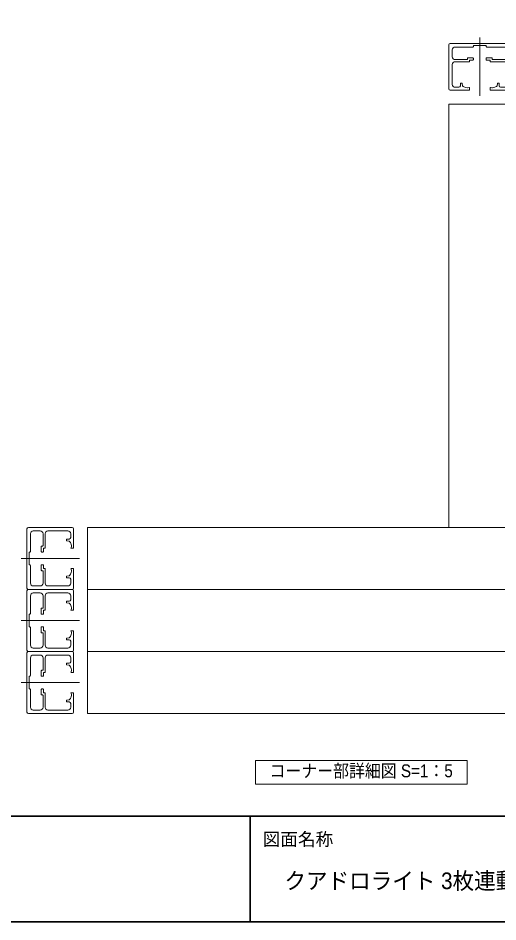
# Model space of a CAD drawing. Units: millimetres, scale not verified. Extents: x -9094 to 9094, y -4567 to 4567.
# Drawn here: x -6894 to -4853, y -4155 to -311 of the extents above; entities that cross this region are included whole.
import ezdxf
from ezdxf.enums import TextEntityAlignment as Align

# ---------------------------------------------------------------- set-up
doc = ezdxf.new("R2010")
doc.units = ezdxf.units.MM
doc.header["$LTSCALE"] = 30
doc.linetypes.add('USER1', pattern=[2.91, 1.76, -0.4, 0.35, -0.4])
for name, color, linetype, lineweight in [('0-0_3一般', 254, 'Continuous', 20), ('0-1_1図面枠', 7, 'Continuous', 20), ('0-5_2寸法-3', 7, 'Continuous', 15)]:
    doc.layers.add(name, color=color, linetype=linetype, lineweight=lineweight)
doc.styles.add('ＭＳ Ｐゴシック', font='')
doc.styles.get('ＭＳ Ｐゴシック').set_extended_font_data('MS PGothic')

# ---------------------------------------------------------------- blocks, each defined once
blk = doc.blocks.new('グループ-92')
at = {"layer": '0-1_1図面枠', "lineweight": 35}
for p, q in [((-180000, -111150), (180000, -111150)), ((-96750, -111150), (-96750, -124650))]:
    blk.add_line(p, q, dxfattribs=at)
blk.add_lwpolyline([(-180000, 124650), (180000, 124650), (180000, -124650), (-180000, -124650)], close=True, dxfattribs=at)
blk = doc.blocks.new('図面枠')
at = {"layer": '0-1_1図面枠'}
blk.add_blockref('グループ-92', (0, 0), dxfattribs=at)
at = {"layer": '0-1_1図面枠', "style": 'ＭＳ Ｐゴシック'}
blk.add_text('図面名称', height=1651, dxfattribs=at).set_placement((-95175.3, -115424.5), align=Align.BOTTOM_LEFT)
blk = doc.blocks.new('グループ-94')
at = {"layer": '0-5_2寸法-3'}
blk.add_lwpolyline([(-69090, -107070), (-96090, -107070), (-96090, -104070), (-69090, -104070)], close=True, dxfattribs=at)
at = {"layer": '0-5_2寸法-3', "style": 'ＭＳ Ｐゴシック', "width": 0.9}
blk.add_text('コーナー部詳細図 S=1：5', height=1651, dxfattribs=at).set_placement((-94291.8, -106691.2), align=Align.BOTTOM_LEFT)
blk = doc.blocks.new('グループ-99')
at = {"layer": '0-0_3一般', "color": 7, "lineweight": 15}
for points in [[(-63510, -74310), (-71430, -74310), (-71430, -20310), (-63510, -20310)], [(-63510, -74310), (-63510, -82230), (-117510, -82230), (-117510, -74310)], [(-63510, -82230), (-63510, -90150), (-117510, -90150), (-117510, -82230)], [(-63510, -90150), (-63510, -98070), (-117510, -98070), (-117510, -90150)]]:
    blk.add_lwpolyline(points, close=True, dxfattribs=at)
blk = doc.blocks.new('グループ-100')
at = {"layer": '0-0_3一般', "color": 7, "lineweight": 15}
for p, q in [((-125250, -74490), (-125250, -82050)), ((-119490, -74310), (-125070, -74310)), ((-124440, -74760), (-123558, -74760)), ((-122568, -74760), (-120030, -74760)), ((-119310, -76911), (-119310, -74490)), ((-124800, -77370), (-124800, -75120)), ((-123198, -75120), (-123198, -76641)), ((-122928, -76911), (-122928, -75120)), ((-120210, -75849), (-120210, -75958.6)), ((-120163.5, -76012.1), (-119855.3, -76056)), ((-119850, -75795), (-120156, -75795)), ((-119670, -75120), (-119670, -75615)), ((-123414.9, -76749), (-123414.9, -77406)), ((-123252, -76695), (-123360.9, -76695)), ((-119594.1, -76965), (-119364, -76965)), ((-124926, -77460), (-124890, -77460)), ((-123360.9, -77460), (-123198.9, -77460)), ((-124890, -79080), (-124926, -79080)), ((-124800, -81420), (-124800, -79170)), ((-123414.9, -79134), (-123414.9, -79791)), ((-123198.9, -79080), (-123360.9, -79080)), ((-119364, -79575), (-119594.1, -79575)), ((-123360.9, -79845), (-123252, -79845)), ((-123198, -79899), (-123198, -81420)), ((-122928, -81420), (-122928, -79629)), ((-120210, -80581.4), (-120210, -80691)), ((-119855.3, -80484), (-120163.5, -80527.9)), ((-119310, -82050), (-119310, -79629)), ((-123558, -81780), (-124440, -81780)), ((-120030, -81780), (-122568, -81780)), ((-120156, -80745), (-119850, -80745)), ((-119670, -80925), (-119670, -81420)), ((-125250, -82410), (-125250, -89970)), ((-125070, -82230), (-119490, -82230)), ((-119490, -82230), (-125070, -82230)), ((-124440, -82680), (-123558, -82680)), ((-122568, -82680), (-120030, -82680)), ((-119310, -84831), (-119310, -82410)), ((-124800, -85290), (-124800, -83040)), ((-123198, -83040), (-123198, -84561)), ((-122928, -84831), (-122928, -83040)), ((-120210, -83769), (-120210, -83878.6)), ((-120163.5, -83932.1), (-119855.3, -83976)), ((-119850, -83715), (-120156, -83715)), ((-119670, -83040), (-119670, -83535)), ((-123414.9, -84669), (-123414.9, -85326)), ((-123252, -84615), (-123360.9, -84615)), ((-119594.1, -84885), (-119364, -84885)), ((-124926, -85380), (-124890, -85380)), ((-123360.9, -85380), (-123198.9, -85380)), ((-124890, -87000), (-124926, -87000)), ((-124800, -89340), (-124800, -87090)), ((-123414.9, -87054), (-123414.9, -87711)), ((-123198.9, -87000), (-123360.9, -87000)), ((-122928, -89340), (-122928, -87549)), ((-119364, -87495), (-119594.1, -87495)), ((-119310, -89970), (-119310, -87549)), ((-123360.9, -87765), (-123252, -87765)), ((-123198, -87819), (-123198, -89340)), ((-120210, -88501.4), (-120210, -88611)), ((-119855.3, -88404), (-120163.5, -88447.9)), ((-120156, -88665), (-119850, -88665)), ((-123558, -89700), (-124440, -89700)), ((-120030, -89700), (-122568, -89700)), ((-119670, -88845), (-119670, -89340)), ((-125250, -90330), (-125250, -97890)), ((-125070, -90150), (-119490, -90150)), ((-119490, -90150), (-125070, -90150)), ((-124800, -93210), (-124800, -90960)), ((-124440, -90600), (-123558, -90600)), ((-123198, -90960), (-123198, -92481)), ((-122928, -92751), (-122928, -90960)), ((-122568, -90600), (-120030, -90600)), ((-119670, -90960), (-119670, -91455)), ((-119310, -92751), (-119310, -90330)), ((-120210, -91689), (-120210, -91798.6)), ((-120163.5, -91852.1), (-119855.3, -91896)), ((-119850, -91635), (-120156, -91635)), ((-124926, -93300), (-124890, -93300)), ((-123414.9, -92589), (-123414.9, -93246)), ((-123252, -92535), (-123360.9, -92535)), ((-123360.9, -93300), (-123198.9, -93300)), ((-119594.1, -92805), (-119364, -92805)), ((-124890, -94920), (-124926, -94920)), ((-124800, -97260), (-124800, -95010)), ((-123414.9, -94974), (-123414.9, -95631)), ((-123198.9, -94920), (-123360.9, -94920)), ((-123360.9, -95685), (-123252, -95685)), ((-122928, -97260), (-122928, -95469)), ((-119364, -95415), (-119594.1, -95415)), ((-119310, -97890), (-119310, -95469)), ((-123198, -95739), (-123198, -97260)), ((-120210, -96421.4), (-120210, -96531)), ((-119855.3, -96324), (-120163.5, -96367.9)), ((-120156, -96585), (-119850, -96585)), ((-119670, -96765), (-119670, -97260)), ((-123558, -97620), (-124440, -97620)), ((-120030, -97620), (-122568, -97620)), ((-125070, -98070), (-119490, -98070))]:
    blk.add_line(p, q, dxfattribs=at)
at = {"layer": '0-0_3一般', "color": 7, "linetype": 'USER1', "lineweight": 15}
for p, q in [((-118560, -78270), (-126000, -78270)), ((-118560, -86190), (-126000, -86190)), ((-118560, -94110), (-126000, -94110))]:
    blk.add_line(p, q, dxfattribs=at)
at = {"layer": '0-0_3一般', "color": 7, "lineweight": 15}
for points in [[(-123144.9, -77406), (-123144.9, -76965), (-122982, -76965)], [(-119624.2, -76470.6), (-119579.9, -76650), (-119579.9, -76722), (-119624.2, -76901.4)], [(-124980, -79026), (-124980, -78324), (-125034, -78270), (-124980, -78216), (-124980, -77514)], [(-122982, -79575), (-123144.9, -79575), (-123144.9, -79134)], [(-119624.2, -79638.6), (-119579.9, -79818), (-119579.9, -79890), (-119624.2, -80069.4)], [(-123144.9, -85326), (-123144.9, -84885), (-122982, -84885)], [(-119624.2, -84390.6), (-119579.9, -84570), (-119579.9, -84642), (-119624.2, -84821.4)], [(-124980, -86946), (-124980, -86244), (-125034, -86190), (-124980, -86136), (-124980, -85434)], [(-122982, -87495), (-123144.9, -87495), (-123144.9, -87054)], [(-119624.2, -87558.6), (-119579.9, -87738), (-119579.9, -87810), (-119624.2, -87989.4)], [(-124980, -94866), (-124980, -94164), (-125034, -94110), (-124980, -94056), (-124980, -93354)], [(-123144.9, -93246), (-123144.9, -92805), (-122982, -92805)], [(-119624.2, -92310.6), (-119579.9, -92490), (-119579.9, -92562), (-119624.2, -92741.4)], [(-122982, -95415), (-123144.9, -95415), (-123144.9, -94974)], [(-119624.2, -95478.6), (-119579.9, -95658), (-119579.9, -95730), (-119624.2, -95909.4)]]:
    blk.add_lwpolyline(points, dxfattribs=at)
for centre, radius, start, end in [((-125070, -74490), 180, 90, 180), ((-124440, -75120), 360, 90, 180), ((-123558, -75120), 360, 0, 90), ((-122568, -75120), 360, 90, 180), ((-120030, -75120), 360, 0, 90), ((-119490, -74490), 180, 0, 90), ((-120156, -75849), 54, 90, 180), ((-120156, -75958.6), 54, 180, 262.02882), ((-120498, -76686), 900, 13.84642, 44.427), ((-119850, -75615), 180, 270, 0), ((-123360.9, -76749), 54, 90, 180), ((-123252, -76641), 54, 270, 0), ((-122982, -76911), 54, 270, 0), ((-119594.1, -76929), 36, 164.95276, 270), ((-120498, -76686), 900, 344.95276, 346.15358), ((-119364, -76911), 54, 270, 0), ((-124926, -77514), 54, 90, 180), ((-124890, -77370), 90, 270, 0), ((-123360.9, -77406), 54, 180, 270), ((-123198.9, -77406), 54, 270, 0), ((-123198.9, -77406), 54, 270, 0), ((-124926, -79026), 54, 180, 270), ((-124890, -79170), 90, 0, 90), ((-123360.9, -79134), 54, 90, 180), ((-123198.9, -79134), 54, 0, 90), ((-122982, -79629), 54, 0, 90), ((-119594.1, -79611), 36, 90, 195.04724), ((-119364, -79629), 54, 0, 90), ((-123360.9, -79791), 54, 180, 270), ((-123252, -79899), 54, 0, 90), ((-120156, -80581.4), 54, 97.97118, 180), ((-120156, -80691), 54, 180, 270), ((-120498, -79854), 900, 315.573, 346.15358), ((-120498, -79854), 900, 13.84642, 15.04724), ((-124440, -81420), 360, 180, 270), ((-123558, -81420), 360, 270, 0), ((-122568, -81420), 360, 180, 270), ((-120030, -81420), 360, 270, 0), ((-119850, -80925), 180, 0, 90), ((-125070, -82050), 180, 180, 270), ((-125070, -82410), 180, 90, 180), ((-124440, -83040), 360, 90, 180), ((-123558, -83040), 360, 0, 90), ((-122568, -83040), 360, 90, 180), ((-120030, -83040), 360, 0, 90), ((-119490, -82050), 180, 270, 0), ((-119490, -82410), 180, 0, 90), ((-120156, -83769), 54, 90, 180), ((-120156, -83878.6), 54, 180, 262.02882), ((-120498, -84606), 900, 13.84642, 44.427), ((-119850, -83535), 180, 270, 0), ((-124890, -85290), 90, 270, 0), ((-123360.9, -84669), 54, 90, 180), ((-123360.9, -85326), 54, 180, 270), ((-123252, -84561), 54, 270, 0), ((-123198.9, -85326), 54, 270, 0), ((-123198.9, -85326), 54, 270, 0), ((-122982, -84831), 54, 270, 0), ((-119594.1, -84849), 36, 164.95276, 270), ((-120498, -84606), 900, 344.95276, 346.15358), ((-119364, -84831), 54, 270, 0), ((-124926, -85434), 54, 90, 180), ((-124926, -86946), 54, 180, 270), ((-124890, -87090), 90, 0, 90), ((-123360.9, -87054), 54, 90, 180), ((-123198.9, -87054), 54, 0, 90), ((-122982, -87549), 54, 0, 90), ((-119594.1, -87531), 36, 90, 195.04724), ((-120498, -87774), 900, 13.84642, 15.04724), ((-119364, -87549), 54, 0, 90), ((-123360.9, -87711), 54, 180, 270), ((-123252, -87819), 54, 0, 90), ((-120156, -88501.4), 54, 97.97118, 180), ((-120156, -88611), 54, 180, 270), ((-120498, -87774), 900, 315.573, 346.15358), ((-119850, -88845), 180, 0, 90), ((-124440, -89340), 360, 180, 270), ((-123558, -89340), 360, 270, 0), ((-122568, -89340), 360, 180, 270), ((-120030, -89340), 360, 270, 0), ((-125070, -89970), 180, 180, 270), ((-125070, -90330), 180, 90, 180), ((-124440, -90960), 360, 90, 180), ((-123558, -90960), 360, 0, 90), ((-122568, -90960), 360, 90, 180), ((-120030, -90960), 360, 0, 90), ((-119490, -89970), 180, 270, 0), ((-119490, -90330), 180, 0, 90), ((-120156, -91689), 54, 90, 180), ((-120156, -91798.6), 54, 180, 262.02882), ((-120498, -92526), 900, 13.84642, 44.427), ((-119850, -91455), 180, 270, 0), ((-124926, -93354), 54, 90, 180), ((-124890, -93210), 90, 270, 0), ((-123360.9, -92589), 54, 90, 180), ((-123360.9, -93246), 54, 180, 270), ((-123252, -92481), 54, 270, 0), ((-123198.9, -93246), 54, 270, 0), ((-123198.9, -93246), 54, 270, 0), ((-122982, -92751), 54, 270, 0), ((-119594.1, -92769), 36, 164.95276, 270), ((-120498, -92526), 900, 344.95276, 346.15358), ((-119364, -92751), 54, 270, 0), ((-124926, -94866), 54, 180, 270), ((-124890, -95010), 90, 0, 90), ((-123360.9, -94974), 54, 90, 180), ((-123360.9, -95631), 54, 180, 270), ((-123252, -95739), 54, 0, 90), ((-123198.9, -94974), 54, 0, 90), ((-122982, -95469), 54, 0, 90), ((-119594.1, -95451), 36, 90, 195.04724), ((-120498, -95694), 900, 13.84642, 15.04724), ((-119364, -95469), 54, 0, 90), ((-120156, -96421.4), 54, 97.97118, 180), ((-120156, -96531), 54, 180, 270), ((-120498, -95694), 900, 315.573, 346.15358), ((-119850, -96765), 180, 0, 90), ((-125070, -97890), 180, 180, 270), ((-124440, -97260), 360, 180, 270), ((-123558, -97260), 360, 270, 0), ((-122568, -97260), 360, 180, 270), ((-120030, -97260), 360, 270, 0), ((-119490, -97890), 180, 270, 0)]:
    blk.add_arc(centre, radius, start, end, dxfattribs=at)
blk = doc.blocks.new('グループ-101')
at = {"layer": '0-0_3一般', "color": 7, "lineweight": 15}
for p, q in [((-63690, -12570), (-71250, -12570)), ((-55770, -12570), (-63330, -12570)), ((-47850, -12570), (-55410, -12570)), ((-71430, -12750), (-71430, -18330)), ((-70980, -14262), (-70980, -13380)), ((-70620, -13020), (-68370, -13020)), ((-68280, -12930), (-68280, -12894)), ((-66660, -12894), (-66660, -12930)), ((-66570, -13020), (-64320, -13020)), ((-63960, -13380), (-63960, -14262)), ((-63510, -12750), (-63510, -18330)), ((-63510, -18330), (-63510, -12750)), ((-63060, -14262), (-63060, -13380)), ((-62700, -13020), (-60450, -13020)), ((-60360, -12930), (-60360, -12894)), ((-58740, -12894), (-58740, -12930)), ((-58650, -13020), (-56400, -13020)), ((-56040, -13380), (-56040, -14262)), ((-55590, -12750), (-55590, -18330)), ((-55590, -18330), (-55590, -12750)), ((-55140, -14262), (-55140, -13380)), ((-54780, -13020), (-52530, -13020)), ((-52440, -12930), (-52440, -12894)), ((-50820, -12894), (-50820, -12930)), ((-50730, -13020), (-48480, -13020)), ((-48120, -13380), (-48120, -14262)), ((-47670, -18330), (-47670, -12750)), ((-69099, -14622), (-70620, -14622)), ((-70620, -14892), (-68829, -14892)), ((-69045, -14459.1), (-69045, -14568)), ((-68334, -14405.1), (-68991, -14405.1)), ((-68280, -14621.1), (-68280, -14459.1)), ((-66660, -14459.1), (-66660, -14621.1)), ((-65949, -14405.1), (-66606, -14405.1)), ((-66111, -14892), (-64320, -14892)), ((-65895, -14568), (-65895, -14459.1)), ((-64320, -14622), (-65841, -14622)), ((-61179, -14622), (-62700, -14622)), ((-62700, -14892), (-60909, -14892)), ((-61125, -14459.1), (-61125, -14568)), ((-60414, -14405.1), (-61071, -14405.1)), ((-60360, -14621.1), (-60360, -14459.1)), ((-58740, -14459.1), (-58740, -14621.1)), ((-58029, -14405.1), (-58686, -14405.1)), ((-58191, -14892), (-56400, -14892)), ((-57975, -14568), (-57975, -14459.1)), ((-56400, -14622), (-57921, -14622)), ((-53259, -14622), (-54780, -14622)), ((-54780, -14892), (-52989, -14892)), ((-53205, -14459.1), (-53205, -14568)), ((-52494, -14405.1), (-53151, -14405.1)), ((-52440, -14621.1), (-52440, -14459.1)), ((-50820, -14459.1), (-50820, -14621.1)), ((-50109, -14405.1), (-50766, -14405.1)), ((-50271, -14892), (-48480, -14892)), ((-50055, -14568), (-50055, -14459.1)), ((-48480, -14622), (-50001, -14622)), ((-70980, -17790), (-70980, -15252)), ((-63960, -15252), (-63960, -17790)), ((-63060, -17790), (-63060, -15252)), ((-56040, -15252), (-56040, -17790)), ((-55140, -17790), (-55140, -15252)), ((-48120, -15252), (-48120, -17790)), ((-70125, -18150), (-70620, -18150)), ((-69945, -17664), (-69945, -17970)), ((-69781.4, -17610), (-69891, -17610)), ((-69684, -17964.7), (-69727.9, -17656.5)), ((-68775, -18456), (-68775, -18225.9)), ((-66165, -18225.9), (-66165, -18456)), ((-65212.1, -17656.5), (-65256, -17964.7)), ((-65049, -17610), (-65158.6, -17610)), ((-64995, -17970), (-64995, -17664)), ((-64320, -18150), (-64815, -18150)), ((-62205, -18150), (-62700, -18150)), ((-62025, -17664), (-62025, -17970)), ((-61861.4, -17610), (-61971, -17610)), ((-61764, -17964.7), (-61807.9, -17656.5)), ((-60855, -18456), (-60855, -18225.9)), ((-58245, -18225.9), (-58245, -18456)), ((-57292.1, -17656.5), (-57336, -17964.7)), ((-57129, -17610), (-57238.6, -17610)), ((-57075, -17970), (-57075, -17664)), ((-56400, -18150), (-56895, -18150)), ((-54285, -18150), (-54780, -18150)), ((-54105, -17664), (-54105, -17970)), ((-53941.4, -17610), (-54051, -17610)), ((-53844, -17964.7), (-53887.9, -17656.5)), ((-52935, -18456), (-52935, -18225.9)), ((-50325, -18225.9), (-50325, -18456)), ((-49372.1, -17656.5), (-49416, -17964.7)), ((-49209, -17610), (-49318.6, -17610)), ((-49155, -17970), (-49155, -17664)), ((-48480, -18150), (-48975, -18150)), ((-71250, -18510), (-68829, -18510)), ((-66111, -18510), (-63690, -18510)), ((-63330, -18510), (-60909, -18510)), ((-58191, -18510), (-55770, -18510)), ((-55410, -18510), (-52989, -18510)), ((-50271, -18510), (-47850, -18510))]:
    blk.add_line(p, q, dxfattribs=at)
at = {"layer": '0-0_3一般', "color": 7, "linetype": 'USER1', "lineweight": 15}
for p, q in [((-67470, -19260), (-67470, -11820)), ((-59550, -19260), (-59550, -11820)), ((-51630, -19260), (-51630, -11820))]:
    blk.add_line(p, q, dxfattribs=at)
at = {"layer": '0-0_3一般', "color": 7, "lineweight": 15}
for points in [[(-68226, -12840), (-67524, -12840), (-67470, -12786), (-67416, -12840), (-66714, -12840)], [(-60306, -12840), (-59604, -12840), (-59550, -12786), (-59496, -12840), (-58794, -12840)], [(-52386, -12840), (-51684, -12840), (-51630, -12786), (-51576, -12840), (-50874, -12840)], [(-68775, -14838), (-68775, -14675.1), (-68334, -14675.1)], [(-66606, -14675.1), (-66165, -14675.1), (-66165, -14838)], [(-60855, -14838), (-60855, -14675.1), (-60414, -14675.1)], [(-58686, -14675.1), (-58245, -14675.1), (-58245, -14838)], [(-52935, -14838), (-52935, -14675.1), (-52494, -14675.1)], [(-50766, -14675.1), (-50325, -14675.1), (-50325, -14838)], [(-68838.6, -18195.8), (-69018, -18240.1), (-69090, -18240.1), (-69269.4, -18195.8)], [(-65670.6, -18195.8), (-65850, -18240.1), (-65922, -18240.1), (-66101.4, -18195.8)], [(-60918.6, -18195.8), (-61098, -18240.1), (-61170, -18240.1), (-61349.4, -18195.8)], [(-57750.6, -18195.8), (-57930, -18240.1), (-58002, -18240.1), (-58181.4, -18195.8)], [(-52998.6, -18195.8), (-53178, -18240.1), (-53250, -18240.1), (-53429.4, -18195.8)], [(-49830.6, -18195.8), (-50010, -18240.1), (-50082, -18240.1), (-50261.4, -18195.8)]]:
    blk.add_lwpolyline(points, dxfattribs=at)
for centre, radius, start, end in [((-71250, -12750), 180, 90, 180), ((-63690, -12750), 180, 0, 90), ((-63330, -12750), 180, 90, 180), ((-55770, -12750), 180, 0, 90), ((-55410, -12750), 180, 90, 180), ((-47850, -12750), 180, 0, 90), ((-70620, -13380), 360, 90, 180), ((-68370, -12930), 90, 270, 0), ((-68226, -12894), 54, 90, 180), ((-66714, -12894), 54, 0, 90), ((-66570, -12930), 90, 180, 270), ((-64320, -13380), 360, 0, 90), ((-62700, -13380), 360, 90, 180), ((-60450, -12930), 90, 270, 0), ((-60306, -12894), 54, 90, 180), ((-58794, -12894), 54, 0, 90), ((-58650, -12930), 90, 180, 270), ((-56400, -13380), 360, 0, 90), ((-54780, -13380), 360, 90, 180), ((-52530, -12930), 90, 270, 0), ((-52386, -12894), 54, 90, 180), ((-50874, -12894), 54, 0, 90), ((-50730, -12930), 90, 180, 270), ((-48480, -13380), 360, 0, 90), ((-70620, -14262), 360, 180, 270), ((-70620, -15252), 360, 90, 180), ((-69099, -14568), 54, 270, 0), ((-68991, -14459.1), 54, 90, 180), ((-68829, -14838), 54, 270, 0), ((-68334, -14459.1), 54, 0, 90), ((-68334, -14621.1), 54, 270, 0), ((-66606, -14459.1), 54, 90, 180), ((-66606, -14621.1), 54, 180, 270), ((-66606, -14621.1), 54, 180, 270), ((-66111, -14838), 54, 180, 270), ((-65949, -14459.1), 54, 0, 90), ((-65841, -14568), 54, 180, 270), ((-64320, -14262), 360, 270, 0), ((-64320, -15252), 360, 0, 90), ((-62700, -14262), 360, 180, 270), ((-62700, -15252), 360, 90, 180), ((-61179, -14568), 54, 270, 0), ((-61071, -14459.1), 54, 90, 180), ((-60909, -14838), 54, 270, 0), ((-60414, -14459.1), 54, 0, 90), ((-60414, -14621.1), 54, 270, 0), ((-58686, -14459.1), 54, 90, 180), ((-58686, -14621.1), 54, 180, 270), ((-58686, -14621.1), 54, 180, 270), ((-58191, -14838), 54, 180, 270), ((-58029, -14459.1), 54, 0, 90), ((-57921, -14568), 54, 180, 270), ((-56400, -14262), 360, 270, 0), ((-56400, -15252), 360, 0, 90), ((-54780, -14262), 360, 180, 270), ((-54780, -15252), 360, 90, 180), ((-53259, -14568), 54, 270, 0), ((-53151, -14459.1), 54, 90, 180), ((-52989, -14838), 54, 270, 0), ((-52494, -14459.1), 54, 0, 90), ((-52494, -14621.1), 54, 270, 0), ((-50766, -14459.1), 54, 90, 180), ((-50766, -14621.1), 54, 180, 270), ((-50766, -14621.1), 54, 180, 270), ((-50271, -14838), 54, 180, 270), ((-50109, -14459.1), 54, 0, 90), ((-50001, -14568), 54, 180, 270), ((-48480, -14262), 360, 270, 0), ((-48480, -15252), 360, 0, 90), ((-71250, -18330), 180, 180, 270), ((-70620, -17790), 360, 180, 270), ((-70125, -17970), 180, 270, 0), ((-69891, -17664), 54, 90, 180), ((-69781.4, -17664), 54, 7.97118, 90), ((-69054, -17322), 900, 225.573, 256.15358), ((-69054, -17322), 900, 283.84642, 285.04724), ((-68811, -18225.9), 36, 0, 105.04724), ((-66129, -18225.9), 36, 74.95276, 180), ((-65886, -17322), 900, 254.95276, 256.15358), ((-65886, -17322), 900, 283.84642, 314.427), ((-65158.6, -17664), 54, 90, 172.02882), ((-65049, -17664), 54, 0, 90), ((-64815, -17970), 180, 180, 270), ((-64320, -17790), 360, 270, 0), ((-63690, -18330), 180, 270, 0), ((-63330, -18330), 180, 180, 270), ((-62700, -17790), 360, 180, 270), ((-62205, -17970), 180, 270, 0), ((-61971, -17664), 54, 90, 180), ((-61861.4, -17664), 54, 7.97118, 90), ((-61134, -17322), 900, 225.573, 256.15358), ((-61134, -17322), 900, 283.84642, 285.04724), ((-60891, -18225.9), 36, 0, 105.04724), ((-58209, -18225.9), 36, 74.95276, 180), ((-57966, -17322), 900, 254.95276, 256.15358), ((-57966, -17322), 900, 283.84642, 314.427), ((-57238.6, -17664), 54, 90, 172.02882), ((-57129, -17664), 54, 0, 90), ((-56895, -17970), 180, 180, 270), ((-56400, -17790), 360, 270, 0), ((-55770, -18330), 180, 270, 0), ((-55410, -18330), 180, 180, 270), ((-54780, -17790), 360, 180, 270), ((-54285, -17970), 180, 270, 0), ((-54051, -17664), 54, 90, 180), ((-53941.4, -17664), 54, 7.97118, 90), ((-53214, -17322), 900, 225.573, 256.15358), ((-53214, -17322), 900, 283.84642, 285.04724), ((-52971, -18225.9), 36, 0, 105.04724), ((-50289, -18225.9), 36, 74.95276, 180), ((-50046, -17322), 900, 254.95276, 256.15358), ((-50046, -17322), 900, 283.84642, 314.427), ((-49318.6, -17664), 54, 90, 172.02882), ((-49209, -17664), 54, 0, 90), ((-48975, -17970), 180, 180, 270), ((-48480, -17790), 360, 270, 0), ((-47850, -18330), 180, 270, 0), ((-68829, -18456), 54, 270, 0), ((-66111, -18456), 54, 180, 270), ((-60909, -18456), 54, 270, 0), ((-58191, -18456), 54, 180, 270), ((-52989, -18456), 54, 270, 0), ((-50271, -18456), 54, 180, 270)]:
    blk.add_arc(centre, radius, start, end, dxfattribs=at)
blk = doc.blocks.new('グループ-102')
at = {"layer": '0-0_3一般'}
for name in ['グループ-101', 'グループ-99', 'グループ-100']:
    blk.add_blockref(name, (0, 0), dxfattribs=at)

msp = doc.modelspace()

# ---------------------------------------------------------------- block references
at = {"layer": '0-0_3一般', "xscale": 0.03333333, "yscale": 0.03333333}
msp.add_blockref('グループ-102', (-2681.25, 0), dxfattribs=at)
at = {"layer": '0-1_1図面枠', "xscale": 0.03333333, "yscale": 0.03333333}
msp.add_blockref('図面枠', (-2681.25, 0), dxfattribs=at)
at = {"layer": '0-5_2寸法-3', "xscale": 0.03333333, "yscale": 0.03333333}
msp.add_blockref('グループ-94', (-2681.25, 0), dxfattribs=at)

# ---------------------------------------------------------------- texts
at = {"layer": '0-1_1図面枠', "style": 'ＭＳ Ｐゴシック', "width": 0.95}
msp.add_text('クアドロライト 3枚連動引き違い戸×3枚連動引き込み戸 特寸 コーナー', height=70.75, dxfattribs=at).set_placement((-5761.08, -4036.77), align=Align.BOTTOM_LEFT)

doc.saveas('drawing.dxf')
